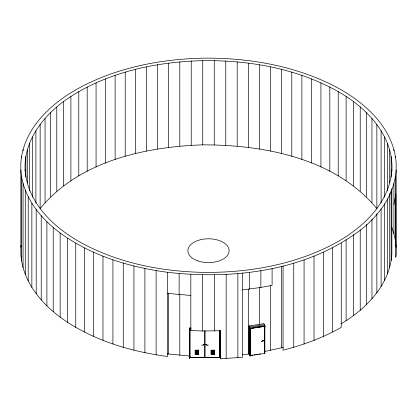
<?xml version="1.0" encoding="UTF-8"?>
<svg xmlns="http://www.w3.org/2000/svg" width="417" height="417" viewBox="0 0 417 417"><rect width="100%" height="100%" fill="white"/><g stroke="black" fill="none" stroke-linecap="round" stroke-linejoin="round"><path stroke-width="0.63" d="M204.888 357.546L204.888 330.869L204.888 357.296M250.205 329.003L250.205 355.68L264.336 353.491L264.336 326.162M191.236 328.085L189.62 327.965L189.547 330.504L202.605 330.978L220.473 330.759M189.62 327.965L189.547 358.568L189.584 328.737L190.871 328.737M242.585 273.057L242.585 357.244L220.473 358.823L220.51 357.577M262.851 341.033L263.091 340.72M262.819 340.976L262.95 340.741M205.795 344.598L206.175 344.974L206.306 344.598M393.929 204.518L395.811 194.093L395.811 257.237L396.15 254.109L396.15 163.11C393.664 126.883 363.009 100.554 332.657 85.209C292.541 65.198 247.156 57.598 202.605 58.177C158.762 59.214 114.211 68.127 75.748 89.874C48.831 105.287 22.93 130.406 20.85 163.11L20.85 254.109C22.601 283.419 44.124 307.094 67.674 322.388C97.583 341.659 132.507 351.802 167.545 356.488L167.488 272.291C129.52 267.167 91.417 255.736 60.152 232.952C39.886 217.982 22.341 195.974 20.85 169.922M391.855 170.96C394.055 135.958 366.699 107.638 338.218 91.625C297.222 68.534 249.382 60.1 202.74 60.658C156.907 61.794 109.968 71.562 70.895 96.478C45.719 112.548 23.039 139.382 25.145 170.96M20.85 247.302L21.053 245.446M391.855 169.844C389.426 205.247 359.475 230.966 329.816 245.962C290.623 265.52 246.27 272.947 202.74 272.374C159.899 271.368 116.369 262.653 78.782 241.407C52.485 226.348 27.178 201.797 25.145 169.844M167.545 272.296C234.917 279.989 309.226 270.706 363.78 227.442A187.744 108.394 0 0 0 388.79 196.756C392.934 188.385 395.571 179.263 396.15 169.922M340.845 323.978C366.126 309.044 389.916 284.847 391.855 254.031L391.855 188.448M203.981 344.609L203.871 344.89M262.913 341.085C263.779 339.761 261.834 341.45 263.122 340.83M203.579 344.572L203.413 344.791L203.632 344.515M205.977 344.697L206.207 344.567L205.988 344.781M206.352 344.791L206.207 344.505M262.59 340.668L262.846 341.153L263.268 340.637M203.267 344.452L203.407 344.942L203.871 344.833M203.449 344.635L203.668 344.817M376.859 124.454L376.859 208.641C335.414 158.397 264.712 144.861 202.74 144.845C144.391 146.899 78.839 161.27 40.141 208.641L40.141 124.454M262.679 340.653L263.033 340.517M206.326 344.76L205.988 344.869M203.407 344.338L203.329 344.89M203.329 344.452L203.981 344.671M205.909 344.442L206.509 344.442L206.274 344.901M283.06 265.994L283.06 350.181C303.31 345.057 323.092 337.739 341.252 327.35L341.252 243.163M203.793 344.88L203.407 344.88M205.988 344.39L206.509 344.505M206.274 344.963L206.545 344.52M264.524 351.5L283.195 347.408M242.585 289.893L260.88 287.443L272.098 285.337L272.098 268.501M259.682 324.348L263.914 323.556L265.348 326.631L264.357 326.631A29.643 17.113 0 0 0 251.832 328.492L250.403 328.94L249.006 325.932L259.682 324.348L259.682 287.579M264.42 324.645L249.481 326.959L249.481 355.018L249.929 355.977L250.32 355.915L250.32 328.554M254.01 327.762L255.277 327.569M256.544 327.371L257.81 327.173M259.077 326.98L260.974 326.683M262.22 326.49L263.466 326.297M250.961 328.455L264.477 326.365L264.477 353.725L264.868 353.663L264.868 325.604L249.929 327.913L249.929 355.977M251.383 355.237L252.666 355.039M253.948 354.841L255.235 354.643M256.518 354.445L257.805 354.247M259.087 354.043L260.37 353.845M208 345.302L207.494 345.354M242.23 354.758L249.006 353.991L249.006 325.932M207.478 344.995L207.984 344.942L208.005 345.297M261.74 341.716L261.386 341.632L261.73 341.361M189.584 329.732L190.871 329.732M195.219 350.212L198.664 350.181L198.664 354.387L195.219 354.387L195.219 350.181M214.614 350.212L211.169 350.181L211.169 354.387L214.614 354.387L214.614 350.181M195.219 350.27L198.664 350.249M211.169 350.27L214.614 350.249M195.219 350.561L198.664 350.561M211.169 350.561L214.614 350.561M195.219 350.619L198.664 350.598M211.169 350.619L214.614 350.598M195.219 350.661L198.664 350.661M211.169 350.661L214.614 350.661M195.219 350.911L198.664 351.01M211.169 350.911L214.614 351.01M195.219 351.302L198.664 351.338M211.169 351.302L214.614 351.338M195.219 351.359L198.664 351.401M211.169 351.359L214.614 351.401M195.219 351.708L198.664 351.75M211.169 351.708L214.614 351.75M195.219 352L198.664 352.037M211.169 352L214.614 352.037M195.219 352.057L198.664 352.099M211.169 352.057L214.614 352.099M195.219 352.349L198.664 352.391M211.169 352.349L214.614 352.391M195.219 352.407L198.664 352.448M211.169 352.407L214.614 352.448M195.219 352.704L198.664 352.74M211.169 352.704L214.614 352.74M195.219 352.761L198.664 352.803M211.169 352.761L214.614 352.803M198.664 353.09L195.219 353.053L198.664 353.152M214.614 353.09L211.169 353.053L214.614 353.152M195.219 353.402L198.664 353.402L195.219 353.46M211.169 353.402L214.614 353.402L211.169 353.46M195.219 353.809L198.664 353.851M211.169 353.809L214.614 353.851M195.219 354.101L198.664 354.101L195.219 354.158M214.614 354.101L211.169 354.101L214.614 354.205M189.584 356.801L190.121 356.801M189.907 357.296L220.087 357.296M189.584 357.791L189.907 357.791L189.907 329.936L189.907 357.546L219.926 357.546L219.926 330.217M220.515 357.791L220.087 357.791L220.087 330.431M167.545 293.344L190.83 295.476M202.297 345.005L201.776 345.047L202.287 345.365M167.243 353.882L189.62 356.029M264.253 353.246L264.477 353.725M250.096 355.44L250.32 355.915M391.719 227.062L393.929 233.749L395.41 240.505L396.15 247.302M395.41 156.318L395.41 157.61M395.41 176.719L395.41 240.505M393.929 149.562L393.929 150.855M393.929 183.475L393.929 233.749M391.13 156.547L391.13 177.272M391.13 190.731L391.13 260.672M389.687 149.948L389.687 182.974M389.687 193.446L389.687 267.271M387.529 143.412L387.529 190.913M387.529 198.685L387.529 273.807M384.662 136.969L384.662 197.194M384.662 203.835L384.662 280.255M381.102 130.641L381.102 203.173M381.102 208.87L381.102 286.578M376.859 213.759L376.859 292.765M371.954 118.433L371.954 202.62M371.954 219.133L371.954 298.786M366.402 112.6L366.402 196.793M366.402 224.315L366.402 304.618M360.225 106.987L360.225 191.174M360.225 229.934L360.225 310.238M353.449 101.602L353.449 185.789M353.449 234.667L353.449 315.617M346.105 96.478L346.105 180.665M346.105 239.796L346.105 320.746M338.218 91.625L338.218 175.812M332.657 247.823L332.657 332.01M329.816 87.07L329.816 171.257M323.571 252.165L323.571 336.352M320.934 82.832L320.934 167.019M314.027 256.163L314.027 340.355M311.614 78.917L311.614 163.104M304.071 259.812L304.071 344.004M301.882 75.352L301.882 159.539M293.735 263.096L293.735 347.283M291.785 72.146L291.785 156.339M281.355 69.316L281.355 153.503M281.355 266.307L281.355 347.903M270.638 66.866L270.638 151.053M270.638 285.593L270.638 350.353M260.88 270.607L260.88 287.443M259.682 64.812L259.682 148.999M249.455 272.296L249.455 289.137M248.516 63.155L248.516 147.342M248.516 289.304L248.516 354.064M237.867 273.573L237.867 357.76M237.195 61.909L237.195 146.096M226.17 274.428L226.17 358.615M225.764 61.075L225.764 145.262M220.515 330.368L220.473 358.823M219.655 330.759L219.655 357.296M214.395 274.855L214.395 330.978M214.26 60.658L214.26 144.845M202.74 60.658L202.74 144.845M202.605 274.855L202.605 330.978M191.236 61.075L191.236 145.262M190.83 274.428L190.83 330.551M179.805 61.909L179.805 146.096M179.805 294.438L179.805 355.31M179.133 273.573L179.133 294.621M168.484 63.155L168.484 147.342M168.484 293.193L168.484 354.064M157.318 64.812L157.318 148.999M156.12 270.607L156.12 354.794M146.362 66.866L146.362 151.053M144.902 268.501L144.902 352.688M135.645 69.316L135.645 153.503M133.94 265.994L133.94 350.181M125.215 72.146L125.215 156.339M123.265 263.096L123.265 347.283M115.118 75.352L115.118 159.539M112.929 259.812L112.929 344.004M105.386 78.917L105.386 163.104M102.973 256.163L102.973 340.355M96.066 82.832L96.066 167.019M93.429 252.165L93.429 336.352M87.184 87.07L87.184 171.257M84.343 247.823L84.343 332.01M78.782 91.625L78.782 175.812M75.748 243.163L75.748 327.35M70.895 96.478L70.895 180.665M67.674 238.196L67.674 322.388M63.551 101.602L63.551 185.789M60.152 232.952L60.152 317.139M56.775 106.987L56.775 191.174M53.22 227.442L53.22 311.629M50.598 112.6L50.598 196.793M46.902 221.693L46.902 305.88M45.046 118.433L45.046 202.62M41.22 215.725L41.22 299.912M36.201 209.563L36.201 293.75M35.898 130.641L35.898 203.173M32.338 136.969L32.338 197.194M31.859 203.235L31.859 287.422M29.471 143.412L29.471 190.913M28.21 196.756L28.21 280.943M27.313 149.948L27.313 182.974M25.87 156.547L25.87 177.272M25.281 190.162L25.281 274.35M23.071 149.562L23.071 150.855M23.071 183.475L23.071 267.662M21.59 156.318L21.59 157.61M21.59 176.719L21.59 260.906M197.632 260.823A20.621 11.905 0 0 0 229.11 251.076A20.621 11.905 0 0 0 198.758 240.213A20.621 11.905 0 0 0 197.632 260.823"/></g></svg>
